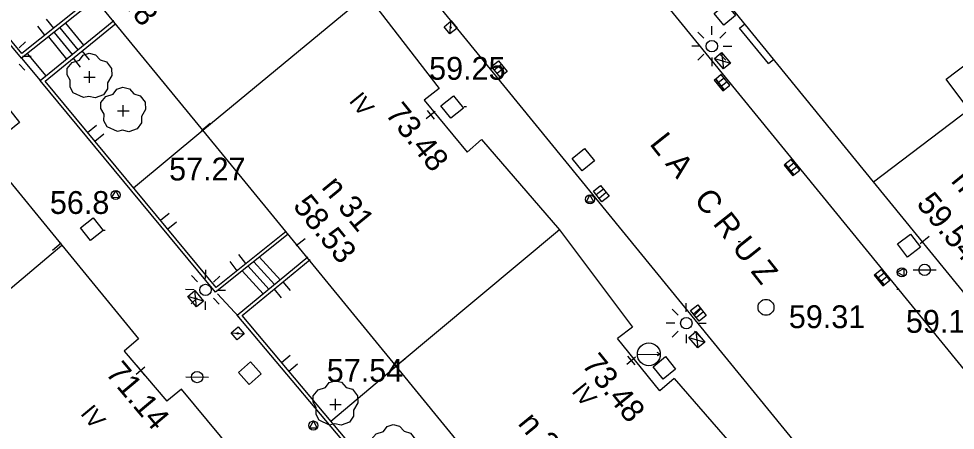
# Model space of a CAD drawing. Extents: x 506500 to 506851, y 4789550 to 4789800.
# Drawn here: x 506535.94 to 506576.96, y 4789658.86 to 4789676.9 of the extents above; entities that cross this region are included whole.
import ezdxf

# ---------------------------------------------------------------- set-up
doc = ezdxf.new("R2010")
doc.units = 0
for name, color, linetype in [('Alturas edific 1_500-TopEdi', 7, 'Continuous'), ('Arbol-SerJar', 7, 'Continuous'), ('Arqueta alumbrado-SerAlu', 7, 'Continuous'), ('Arqueta de aguas-SerAgu', 7, 'Continuous'), ('Arqueta electrica-SerEle', 7, 'Continuous'), ('Arqueta saneamiento-SerSan', 7, 'Continuous'), ('Barrios y grupos 1_500-TopEdi', 7, 'Continuous'), ('Boca de riego-SerAgu', 7, 'Continuous'), ('Bordillo-UrbAce', 7, 'Continuous'), ('cota de alero-AltAlt', 7, 'Continuous'), ('cota medianera-AltAlt', 7, 'Continuous'), ('cota punto 1_500 altimetria-AltAlt', 7, 'Continuous'), ('cota umbral-AltAlt', 7, 'Continuous'), ('Entrada en finca-UrbEdi', 7, 'Continuous'), ('Escalera entrada finca-UrbAce', 7, 'Continuous'), ('Escalera publica-UrbAce', 7, 'Continuous'), ('Fachada-UrbEdi', 7, 'Continuous'), ('Farola-SerAlu', 7, 'Continuous'), ('Medianera-UrbEdi', 7, 'Continuous'), ('Muro-UrbCer', 7, 'Continuous'), ('Numeros de portal 1_500-TopEdi', 7, 'Continuous'), ('punto 1_500 altimetria-AltAlt', 7, 'Continuous'), ('punto alero-AltAlt', 7, 'Continuous'), ('punto medianera-AltAlt', 7, 'Continuous'), ('punto umbral-AltAlt', 7, 'Continuous'), ('Registro de gas-SerFue', 7, 'Continuous'), ('Sumidero-SerSan', 7, 'Continuous')]:
    doc.layers.add(name, color=color, linetype=linetype)

msp = doc.modelspace()

# ---------------------------------------------------------------- linework, layer by layer
at = {"layer": 'Arbol-SerJar'}
for p, q in [((506539.042, 4789674.092), (506539.042, 4789674.592)), ((506538.792, 4789674.342), (506539.292, 4789674.342)), ((506540.271, 4789672.856), (506540.771, 4789672.856)), ((506540.521, 4789672.606), (506540.521, 4789673.106)), ((506549.817, 4789659.745), (506549.817, 4789660.245)), ((506549.567, 4789659.995), (506550.067, 4789659.995))]:
    msp.add_line(p, q, dxfattribs=at)
for points in [[(506538.782, 4789673.438), (506538.328, 4789673.65), (506538.187, 4789673.904), (506538.197, 4789674.202), (506538.06, 4789674.443), (506538.064, 4789674.718), (506538.28, 4789674.978), (506538.599, 4789675.078), (506538.764, 4789675.297), (506539.021, 4789675.38), (506539.307, 4789675.315), (506539.502, 4789675.088), (506539.783, 4789675.006), (506539.996, 4789674.721), (506540.02, 4789674.408), (506539.832, 4789674.093), (506539.832, 4789673.825), (506539.65, 4789673.564), (506539.288, 4789673.43), (506539.011, 4789673.493), (506538.782, 4789673.438)], [(506540.261, 4789671.952), (506539.807, 4789672.164), (506539.666, 4789672.418), (506539.676, 4789672.716), (506539.539, 4789672.957), (506539.543, 4789673.232), (506539.759, 4789673.492), (506540.078, 4789673.592), (506540.243, 4789673.811), (506540.5, 4789673.894), (506540.786, 4789673.829), (506540.981, 4789673.602), (506541.262, 4789673.52), (506541.475, 4789673.235), (506541.499, 4789672.922), (506541.311, 4789672.607), (506541.311, 4789672.339), (506541.129, 4789672.078), (506540.767, 4789671.944), (506540.49, 4789672.007), (506540.261, 4789671.952)], [(506549.557, 4789659.091), (506549.103, 4789659.303), (506548.962, 4789659.557), (506548.972, 4789659.855), (506548.835, 4789660.096), (506548.839, 4789660.371), (506549.055, 4789660.631), (506549.374, 4789660.731), (506549.539, 4789660.95), (506549.796, 4789661.032), (506550.082, 4789660.967), (506550.277, 4789660.74), (506550.558, 4789660.658), (506550.771, 4789660.373), (506550.795, 4789660.06), (506550.607, 4789659.745), (506550.607, 4789659.477), (506550.425, 4789659.217), (506550.063, 4789659.083), (506549.786, 4789659.146), (506549.557, 4789659.091)], [(506552.097, 4789657.172), (506551.643, 4789657.384), (506551.502, 4789657.638), (506551.512, 4789657.936), (506551.375, 4789658.177), (506551.379, 4789658.452), (506551.595, 4789658.712), (506551.914, 4789658.812), (506552.079, 4789659.031), (506552.336, 4789659.114), (506552.622, 4789659.049), (506552.817, 4789658.822), (506553.098, 4789658.74), (506553.311, 4789658.455), (506553.335, 4789658.142), (506553.147, 4789657.827), (506553.147, 4789657.559), (506552.965, 4789657.298), (506552.603, 4789657.164), (506552.326, 4789657.227), (506552.097, 4789657.172)]]:
    msp.add_lwpolyline(points, dxfattribs=at)
at = {"layer": 'Arqueta alumbrado-SerAlu'}
for p, q in [((506566.725, 4789675.411), (506566.803, 4789674.694)), ((506566.418, 4789675.154), (506567.11, 4789674.951)), ((506543.726, 4789664.266), (506543.647, 4789664.982)), ((506544.032, 4789664.523), (506543.34, 4789664.725)), ((506565.29, 4789662.934), (506565.982, 4789662.731)), ((506565.597, 4789663.191), (506565.675, 4789662.474))]:
    msp.add_line(p, q, dxfattribs=at)
for points in [[(506567.11, 4789674.951), (506566.803, 4789674.694), (506566.418, 4789675.154), (506566.725, 4789675.411)], [(506543.34, 4789664.725), (506543.647, 4789664.982), (506544.032, 4789664.523), (506543.726, 4789664.266)], [(506565.982, 4789662.731), (506565.675, 4789662.474), (506565.29, 4789662.934), (506565.597, 4789663.191)]]:
    msp.add_lwpolyline(points, close=True, dxfattribs=at)
at = {"layer": 'Arqueta de aguas-SerAgu'}
for points in [[(506540.186, 4789669.376), (506540.01, 4789669.075), (506540.352, 4789669.069), (506540.186, 4789669.376)], [(506560.958, 4789669.18), (506560.792, 4789668.873), (506561.134, 4789668.879), (506560.958, 4789669.18)], [(506574.416, 4789665.784), (506574.72, 4789665.613), (506574.72, 4789665.955), (506574.416, 4789665.784)], [(506548.844, 4789659.271), (506548.668, 4789658.97), (506549.01, 4789658.964), (506548.844, 4789659.271)]]:
    msp.add_lwpolyline(points, dxfattribs=at)
for centre in [(506540.183, 4789669.176), (506560.962, 4789668.98), (506574.616, 4789665.784), (506548.841, 4789659.071)]:
    msp.add_circle(centre, 0.2, dxfattribs=at)
at = {"layer": 'Arqueta electrica-SerEle'}
for p, q in [((506563.036, 4789662.183), (506564.036, 4789662.201)), ((506564.036, 4789662.201), (506563.905, 4789662.274)), ((506564.036, 4789662.201), (506563.907, 4789662.124))]:
    msp.add_line(p, q, dxfattribs=at)
msp.add_circle((506563.536, 4789662.192), 0.5, dxfattribs=at)
at = {"layer": 'Arqueta saneamiento-SerSan'}
for points in [[(506567.333, 4789677.04), (506566.818, 4789676.613), (506566.391, 4789677.128), (506566.906, 4789677.555)], [(506554.43, 4789673.084), (506554.974, 4789673.524), (506555.415, 4789672.98), (506554.871, 4789672.54)], [(506534.998, 4789672.465), (506535.55, 4789672.896), (506535.98, 4789672.345), (506535.429, 4789671.914)], [(506560.173, 4789670.769), (506560.717, 4789671.21), (506561.158, 4789670.666), (506560.614, 4789670.225)], [(506538.648, 4789667.737), (506539.2, 4789668.168), (506539.631, 4789667.616), (506539.079, 4789667.185)], [(506574.419, 4789667.027), (506574.993, 4789667.462), (506575.433, 4789666.882), (506574.859, 4789666.447)], [(506545.569, 4789661.392), (506546.089, 4789661.86), (506546.557, 4789661.34), (506546.037, 4789660.871)], [(506563.723, 4789661.649), (506564.267, 4789662.089), (506564.707, 4789661.545), (506564.163, 4789661.105)]]:
    msp.add_lwpolyline(points, close=True, dxfattribs=at)
msp.add_circle((506568.667, 4789664.25), 0.35, dxfattribs=at)
at = {"layer": 'Boca de riego-SerAgu'}
for p, q in [((506554.817, 4789676.484), (506554.895, 4789676.547)), ((506554.887, 4789676.477), (506554.824, 4789676.555)), ((506554.826, 4789676.235), (506554.885, 4789676.797)), ((506545.245, 4789663.135), (506545.81, 4789663.095)), ((506545.49, 4789663.082), (506545.565, 4789663.148)), ((506545.495, 4789663.153), (506545.56, 4789663.077))]:
    msp.add_line(p, q, dxfattribs=at)
for points in [[(506554.826, 4789676.235), (506554.575, 4789676.545), (506554.885, 4789676.797), (506555.137, 4789676.486)], [(506545.245, 4789663.135), (506545.547, 4789663.397), (506545.81, 4789663.095), (506545.508, 4789662.833)]]:
    msp.add_lwpolyline(points, close=True, dxfattribs=at)
at = {"layer": 'Bordillo-UrbAce'}
for points in [[(506538.282, 4789709.388), (506584.55, 4789652.675), (506584.409, 4789652.29)], [(506580.667, 4789648.099), (506578.559, 4789647.789), (506535.367, 4789700.724), (506535.45, 4789702.101), (506532.531, 4789705.703)]]:
    msp.add_lwpolyline(points, dxfattribs=at)
at = {"layer": 'Entrada en finca-UrbEdi'}
for p, q in [((506548.092, 4789666.953), (506548.479, 4789667.27)), ((506575.422, 4789667.052), (506575.81, 4789667.368))]:
    msp.add_line(p, q, dxfattribs=at)
at = {"layer": 'Escalera entrada finca-UrbAce'}
for p, q in [((506537.741, 4789676.501), (506538.525, 4789675.531)), ((506537.99, 4789676.702), (506538.774, 4789675.732)), ((506537.244, 4789676.098), (506538.028, 4789675.128)), ((506537.493, 4789676.299), (506538.277, 4789675.329)), ((506536.308, 4789675.368), (506537.128, 4789674.388)), ((506536.063, 4789675.163), (506536.883, 4789674.183)), ((506546.241, 4789666.239), (506547.146, 4789665.256)), ((506546.477, 4789666.456), (506547.407, 4789665.446)), ((506545.732, 4789665.847), (506546.652, 4789664.848)), ((506545.983, 4789666.048), (506546.9, 4789665.053)), ((506544.648, 4789664.835), (506545.576, 4789663.827))]:
    msp.add_line(p, q, dxfattribs=at)
at = {"layer": 'Escalera publica-UrbAce'}
for p, q in [((506567.507, 4789676.479), (506567.74, 4789676.669)), ((506568.771, 4789674.929), (506569.003, 4789675.118)), ((506536.913, 4789674.213), (506537.273, 4789674.513))]:
    msp.add_line(p, q, dxfattribs=at)
msp.add_lwpolyline([(506568.771, 4789674.929), (506567.507, 4789676.479)], dxfattribs=at)
at = {"layer": 'Fachada-UrbEdi'}
for p, q in [((506544.004, 4789672.011), (506535.546, 4789682.339)), ((506551.183, 4789677.949), (506554.354, 4789673.836)), ((506554.354, 4789673.836), (506553.697, 4789673.329)), ((506552.468, 4789661.673), (506544.004, 4789672.011)), ((506556.2, 4789671.6), (506555.573, 4789671.055)), ((506534.509, 4789671.023), (506537.825, 4789666.968)), ((506537.825, 4789666.968), (506541.18, 4789662.866)), ((506562.827, 4789663.377), (506562.162, 4789662.88)), ((506541.18, 4789662.866), (506540.551, 4789662.324)), ((506561.068, 4789651.171), (506552.468, 4789661.673)), ((506564.643, 4789661.138), (506564.016, 4789660.594)), ((506543.072, 4789660.671), (506542.433, 4789660.141)), ((506546.415, 4789656.638), (506543.072, 4789660.671))]:
    msp.add_line(p, q, dxfattribs=at)
for points in [[(506573.375, 4789669.754), (506559.383, 4789686.922)], [(506553.697, 4789673.329), (506555.573, 4789671.055)], [(506556.2, 4789671.6), (506559.629, 4789667.652)], [(506577.86, 4789664.251), (506573.375, 4789669.754)], [(506559.629, 4789667.652), (506562.827, 4789663.377)], [(506564.016, 4789660.594), (506562.162, 4789662.88)], [(506540.551, 4789662.324), (506542.433, 4789660.141)], [(506564.643, 4789661.138), (506568.233, 4789656.995)]]:
    msp.add_lwpolyline(points, dxfattribs=at)
at = {"layer": 'Farola-SerAlu'}
for p, q in [((506566.297, 4789676.192), (506566.297, 4789676.568)), ((506565.943, 4789676.046), (506565.678, 4789676.311)), ((506566.65, 4789676.046), (506566.915, 4789676.311)), ((506566.915, 4789676.311), (506566.915, 4789676.311)), ((506535.966, 4789675.618), (506536.236, 4789675.878)), ((506536.236, 4789675.878), (506536.236, 4789675.878)), ((506565.797, 4789675.693), (506565.421, 4789675.693)), ((506566.796, 4789675.693), (506567.172, 4789675.693)), ((506536.106, 4789675.262), (506536.482, 4789675.256)), ((506565.943, 4789675.339), (506565.739, 4789675.135)), ((506566.65, 4789675.339), (506566.915, 4789675.074)), ((506535.954, 4789674.911), (506536.214, 4789674.641)), ((506565.739, 4789675.135), (506565.678, 4789675.074)), ((506566.297, 4789675.193), (506566.297, 4789674.817)), ((506544.127, 4789665.511), (506544.133, 4789665.887)), ((506543.77, 4789665.371), (506543.51, 4789665.641)), ((506544.477, 4789665.359), (506544.747, 4789665.619)), ((506544.747, 4789665.619), (506544.747, 4789665.619)), ((506543.618, 4789665.021), (506543.242, 4789665.027)), ((506544.617, 4789665.003), (506544.993, 4789664.997)), ((506543.758, 4789664.664), (506543.488, 4789664.404)), ((506544.465, 4789664.652), (506544.725, 4789664.382)), ((506544.109, 4789664.512), (506544.103, 4789664.136)), ((506564.823, 4789663.908), (506564.558, 4789664.173)), ((506565.177, 4789664.054), (506565.177, 4789664.43)), ((506565.53, 4789663.908), (506565.795, 4789664.173)), ((506565.795, 4789664.173), (506565.795, 4789664.173)), ((506564.677, 4789663.555), (506564.301, 4789663.555)), ((506565.676, 4789663.555), (506566.052, 4789663.555)), ((506564.823, 4789663.201), (506564.558, 4789662.936)), ((506565.177, 4789663.055), (506565.177, 4789662.679)), ((506565.53, 4789663.201), (506565.795, 4789662.936))]:
    msp.add_line(p, q, dxfattribs=at)
for centre in [(506566.297, 4789675.693), (506544.118, 4789665.012), (506565.177, 4789663.555)]:
    msp.add_circle(centre, 0.25, dxfattribs=at)
at = {"layer": 'Medianera-UrbEdi'}
for p, q in [((506544.004, 4789672.011), (506551.183, 4789677.949)), ((506559.629, 4789667.652), (506552.468, 4789661.673)), ((506530.665, 4789660.935), (506537.825, 4789666.968))]:
    msp.add_line(p, q, dxfattribs=at)
msp.add_lwpolyline([(506573.375, 4789669.754), (506577.552, 4789672.922), (506576.552, 4789674.242), (506578.062, 4789675.392), (506577.762, 4789675.792), (506581.75, 4789678.901)], dxfattribs=at)
at = {"layer": 'Muro-UrbCer'}
for p, q in [((506537.473, 4789676.483), (506537.163, 4789676.873)), ((506537.083, 4789676.173), (506536.773, 4789676.563)), ((506538.703, 4789675.483), (506539.023, 4789675.093)), ((506538.323, 4789675.163), (506538.633, 4789674.773)), ((506538.953, 4789671.913), (506539.343, 4789672.233)), ((506540.963, 4789669.491), (506544.004, 4789672.011)), ((506539.273, 4789671.533), (506539.663, 4789671.853)), ((506542.143, 4789668.063), (506542.533, 4789668.383)), ((506542.463, 4789667.683), (506542.853, 4789668.003)), ((506545.502, 4789665.853), (506545.193, 4789666.253)), ((506545.892, 4789666.173), (506545.583, 4789666.563)), ((506547.122, 4789665.043), (506547.432, 4789664.663)), ((506547.502, 4789665.363), (506547.822, 4789664.983)), ((506547.452, 4789661.833), (506547.832, 4789662.153)), ((506547.772, 4789661.453), (506548.152, 4789661.773)), ((506549.607, 4789659.269), (506552.468, 4789661.673))]:
    msp.add_line(p, q, dxfattribs=at)
for points in [[(506539.323, 4789677.773), (506536.063, 4789675.163), (506528.373, 4789684.443), (506531.653, 4789687.093)], [(506539.233, 4789677.893), (506536.083, 4789675.373), (506528.583, 4789684.413), (506531.743, 4789686.973)], [(506547.743, 4789667.453), (506544.562, 4789664.913), (506536.883, 4789674.183), (506540.103, 4789676.813)], [(506547.653, 4789667.573), (506544.582, 4789665.123), (506537.093, 4789674.163), (506540.193, 4789676.693)], [(506556.252, 4789657.052), (506553.272, 4789654.673), (506545.512, 4789663.903), (506548.602, 4789666.463)], [(506556.162, 4789657.172), (506553.292, 4789654.883), (506545.722, 4789663.893), (506548.702, 4789666.353)]]:
    msp.add_lwpolyline(points, dxfattribs=at)
at = {"layer": 'punto 1_500 altimetria-AltAlt'}
for p, q in [((506555.452, 4789673.057), (506555.552, 4789673.057)), ((506539.62, 4789667.625), (506539.72, 4789667.625)), ((506567.452, 4789667.132), (506567.552, 4789667.132)), ((506574.393, 4789665.04), (506574.493, 4789665.04))]:
    msp.add_line(p, q, dxfattribs=at)
at = {"layer": 'punto alero-AltAlt'}
for p, q in [((506553.787, 4789672.53), (506554.175, 4789672.844)), ((506553.824, 4789672.881), (506554.138, 4789672.493)), ((506562.604, 4789662.117), (506562.918, 4789661.727)), ((506562.566, 4789661.765), (506562.956, 4789662.079)), ((506541.082, 4789661.327), (506541.466, 4789661.649)), ((506541.113, 4789661.68), (506541.435, 4789661.296))]:
    msp.add_line(p, q, dxfattribs=at)
at = {"layer": 'punto medianera-AltAlt'}
for p, q in [((506543.944, 4789671.997), (506544.331, 4789672.314)), ((506537.797, 4789667.06), (506537.412, 4789666.741)), ((506552.475, 4789661.685), (506552.862, 4789662.002))]:
    msp.add_line(p, q, dxfattribs=at)
at = {"layer": 'punto umbral-AltAlt'}
for p, q in [((506548.092, 4789666.953), (506548.479, 4789667.27)), ((506575.422, 4789667.052), (506575.81, 4789667.368))]:
    msp.add_line(p, q, dxfattribs=at)
at = {"layer": 'Registro de gas-SerFue'}
for p, q in [((506575.114, 4789665.89), (506576.114, 4789665.89)), ((506543.252, 4789661.205), (506544.252, 4789661.188))]:
    msp.add_line(p, q, dxfattribs=at)
for centre in [(506575.614, 4789665.89), (506543.752, 4789661.196)]:
    msp.add_circle(centre, 0.25, dxfattribs=at)
at = {"layer": 'Sumidero-SerSan'}
for p, q in [((506557.079, 4789674.897), (506556.768, 4789674.645)), ((506557.205, 4789674.741), (506556.894, 4789674.49)), ((506566.463, 4789674.251), (506566.842, 4789673.786)), ((506566.842, 4789673.786), (506566.463, 4789674.251)), ((506566.589, 4789674.096), (506566.522, 4789674.042)), ((506566.833, 4789674.293), (506566.589, 4789674.096)), ((506566.959, 4789674.138), (506566.716, 4789673.941)), ((506566.716, 4789673.941), (506566.648, 4789673.886)), ((506569.512, 4789670.519), (506569.891, 4789670.055)), ((506569.891, 4789670.055), (506569.512, 4789670.519)), ((506569.638, 4789670.364), (506569.59, 4789670.325)), ((506569.901, 4789670.577), (506569.638, 4789670.364)), ((506570.027, 4789670.422), (506569.765, 4789670.21)), ((506569.765, 4789670.21), (506569.716, 4789670.17)), ((506561.544, 4789669.433), (506561.233, 4789669.181)), ((506561.669, 4789669.278), (506561.359, 4789669.026)), ((506573.455, 4789665.694), (506573.835, 4789665.229)), ((506573.835, 4789665.229), (506573.455, 4789665.694)), ((506573.582, 4789665.539), (506573.533, 4789665.499)), ((506573.844, 4789665.751), (506573.582, 4789665.539)), ((506573.708, 4789665.384), (506573.659, 4789665.344)), ((506573.97, 4789665.596), (506573.708, 4789665.384)), ((506565.801, 4789664.21), (506565.49, 4789663.958)), ((506565.927, 4789664.054), (506565.616, 4789663.803))]:
    msp.add_line(p, q, dxfattribs=at)
for points in [[(506557.331, 4789674.586), (506557.02, 4789674.334), (506556.642, 4789674.801), (506556.953, 4789675.052)], [(506561.795, 4789669.122), (506561.484, 4789668.87), (506561.107, 4789669.337), (506561.418, 4789669.589)], [(506566.053, 4789663.899), (506565.742, 4789663.647), (506565.365, 4789664.113), (506565.675, 4789664.365)]]:
    msp.add_lwpolyline(points, close=True, dxfattribs=at)
for points in [[(506566.842, 4789673.786), (506567.085, 4789673.982), (506566.707, 4789674.449), (506566.463, 4789674.251)], [(506566.463, 4789674.251), (506566.396, 4789674.197), (506566.774, 4789673.731), (506566.842, 4789673.786)], [(506569.891, 4789670.055), (506570.152, 4789670.266), (506569.775, 4789670.732), (506569.512, 4789670.519)], [(506569.512, 4789670.519), (506569.464, 4789670.481), (506569.842, 4789670.014), (506569.891, 4789670.055)], [(506573.835, 4789665.229), (506574.096, 4789665.44), (506573.718, 4789665.907), (506573.455, 4789665.694)], [(506573.455, 4789665.694), (506573.407, 4789665.655), (506573.785, 4789665.189), (506573.835, 4789665.229)]]:
    msp.add_lwpolyline(points, dxfattribs=at)

# ---------------------------------------------------------------- texts
at = {"layer": 'Alturas edific 1_500-TopEdi'}
for rotation, p in [(309.313, (506550.371, 4789673.286)), (309.313, (506560.123, 4789660.558)), (309.6589, (506538.608, 4789659.583))]:
    msp.add_text('IV', height=0.75, rotation=rotation, dxfattribs=at).set_placement(p)
at = {"layer": 'Barrios y grupos 1_500-TopEdi'}
msp.add_text('L A   C R U Z', height=0.99999, rotation=308.4498, dxfattribs=at).set_placement((506563.535, 4789671.406))
at = {"layer": 'cota de alero-AltAlt'}
for s, rotation, p in [('73.48', 309.0325, (506551.96, 4789672.712)), ('73.48', 308.8915, (506560.566, 4789661.726)), ('71.14', 309.9885, (506539.705, 4789661.355))]:
    msp.add_text(s, height=1, rotation=rotation, dxfattribs=at).set_placement(p)
at = {"layer": 'cota medianera-AltAlt'}
for s, p in [('57.27', (506542.526, 4789669.809)), ('57.54', (506549.432, 4789660.987))]:
    msp.add_text(s, height=1, rotation=359.9988, dxfattribs=at).set_placement(p)
at = {"layer": 'cota punto 1_500 altimetria-AltAlt'}
for s, p in [('59.25', (506553.914, 4789674.223)), ('56.8', (506537.305, 4789668.343)), ('59.31', (506569.667, 4789663.339)), ('59.19', (506574.794, 4789663.134))]:
    msp.add_text(s, height=1, rotation=359.9988, dxfattribs=at).set_placement(p)
at = {"layer": 'cota umbral-AltAlt'}
for s, rotation, p in [('58.48', 309.3128, (506539.232, 4789679.083)), ('58.53', 309.3128, (506547.912, 4789668.677)), ('59.54', 309.1805, (506575.221, 4789668.776))]:
    msp.add_text(s, height=1, rotation=rotation, dxfattribs=at).set_placement(p)
at = {"layer": 'Numeros de portal 1_500-TopEdi'}
for s, rotation, p in [('n 31', 309.3131, (506549.167, 4789669.502)), ('n 36', 309.1817, (506576.736, 4789669.776)), ('n 32', 309.3117, (506557.766, 4789659.149))]:
    msp.add_text(s, height=1, rotation=rotation, dxfattribs=at).set_placement(p)

doc.saveas('drawing.dxf')
